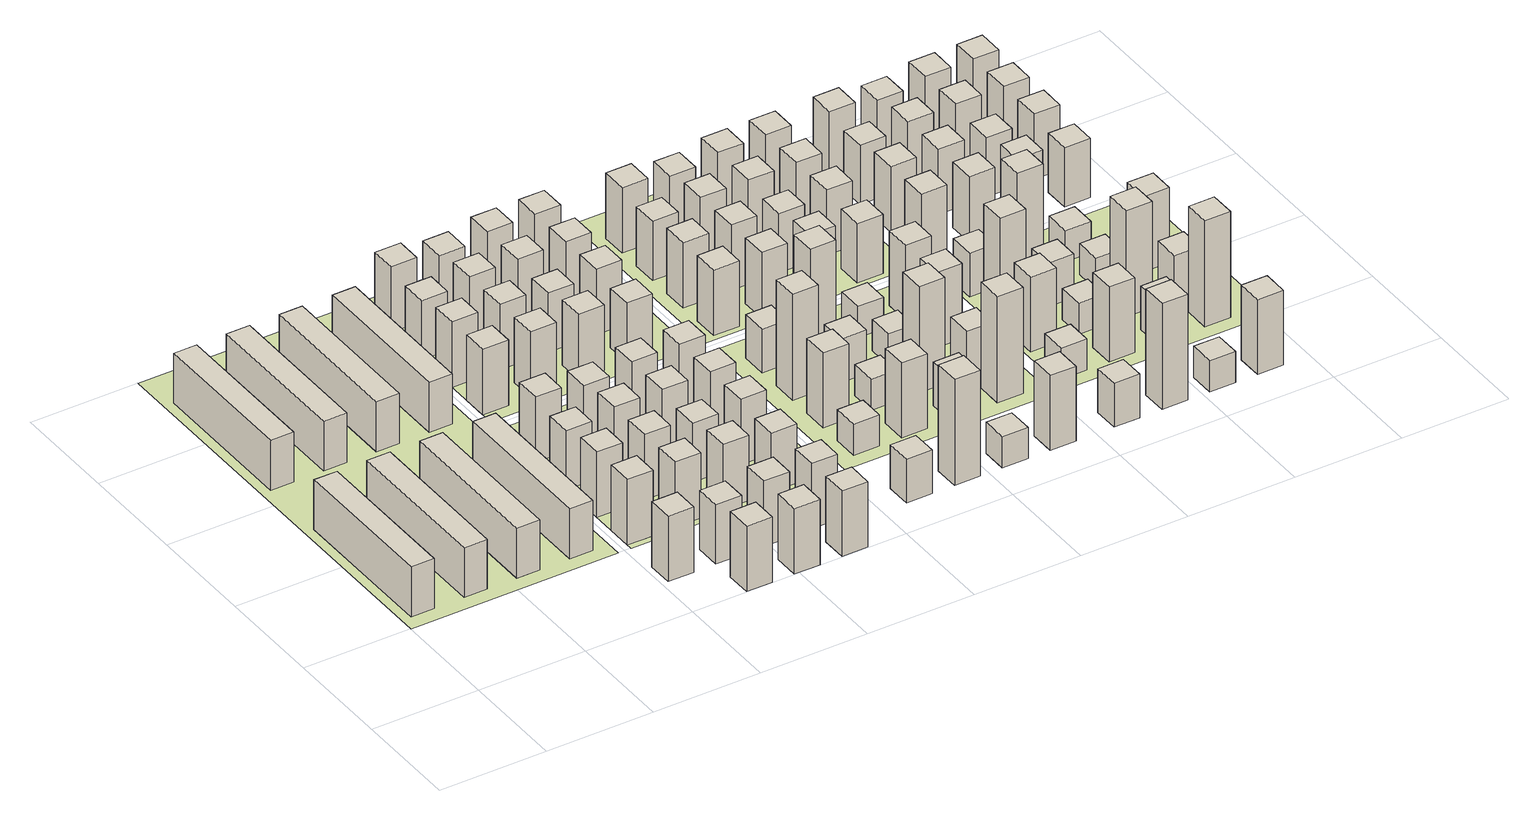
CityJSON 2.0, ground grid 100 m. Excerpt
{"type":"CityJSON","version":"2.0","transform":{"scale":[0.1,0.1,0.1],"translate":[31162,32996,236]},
"CityObjects":{
"building1":{"type":"Building","geometry":[{"type":"Solid","lod":"1","boundaries":[[[[0,1,2,3]],[[3,2,4,5]],[[0,6,7,1]],[[2,1,7,4]],[[5,4,7,6]],[[0,3,5,6]]]]}]},
"building2":{"type":"Building","geometry":[{"type":"Solid","lod":"1","boundaries":[[[[8,9,10,11]],[[11,10,12,13]],[[8,14,15,9]],[[10,9,15,12]],[[13,12,15,14]],[[8,11,13,14]]]]}]},
"building3":{"type":"Building","geometry":[{"type":"Solid","lod":"1","boundaries":[[[[16,17,18,19]],[[19,18,20,21]],[[16,22,23,17]],[[18,17,23,20]],[[21,20,23,22]],[[16,19,21,22]]]]}]},
"building4":{"type":"Building","geometry":[{"type":"Solid","lod":"1","boundaries":[[[[24,25,26,27]],[[27,26,28,29]],[[24,30,31,25]],[[26,25,31,28]],[[29,28,31,30]],[[24,27,29,30]]]]}]},
"building5":{"type":"Building","geometry":[{"type":"Solid","lod":"1","boundaries":[[[[32,33,34,35]],[[35,34,36,37]],[[32,38,39,33]],[[34,33,39,36]],[[37,36,39,38]],[[32,35,37,38]]]]}]},
"building6":{"type":"Building","geometry":[{"type":"Solid","lod":"1","boundaries":[[[[40,41,42,43]],[[43,42,44,45]],[[40,46,47,41]],[[42,41,47,44]],[[45,44,47,46]],[[40,43,45,46]]]]}]},
"building7":{"type":"Building","geometry":[{"type":"Solid","lod":"1","boundaries":[[[[48,49,50,51]],[[50,49,52,53]],[[54,55,48,51]],[[48,55,52,49]],[[54,53,52,55]],[[54,51,50,53]]]]}]},
"building8":{"type":"Building","geometry":[{"type":"Solid","lod":"1","boundaries":[[[[56,57,58,59]],[[59,58,60,61]],[[56,62,63,57]],[[58,57,63,60]],[[61,60,63,62]],[[56,59,61,62]]]]}]},
"building9":{"type":"Building","geometry":[{"type":"Solid","lod":"1","boundaries":[[[[64,65,66,67]],[[68,69,66,65]],[[70,71,64,67]],[[64,71,68,65]],[[68,71,70,69]],[[70,67,66,69]]]]}]},
"building10":{"type":"Building","geometry":[{"type":"Solid","lod":"1","boundaries":[[[[72,73,74,75]],[[74,73,76,77]],[[78,79,72,75]],[[72,79,76,73]],[[78,77,76,79]],[[78,75,74,77]]]]}]},
"building11":{"type":"Building","geometry":[{"type":"Solid","lod":"1","boundaries":[[[[80,81,82,83]],[[82,81,84,85]],[[86,87,80,83]],[[80,87,84,81]],[[86,85,84,87]],[[86,83,82,85]]]]}]},
"building12":{"type":"Building","geometry":[{"type":"Solid","lod":"1","boundaries":[[[[88,89,90,91]],[[92,93,90,89]],[[94,95,88,91]],[[88,95,92,89]],[[92,95,94,93]],[[94,91,90,93]]]]}]},
"building13":{"type":"Building","geometry":[{"type":"Solid","lod":"1","boundaries":[[[[96,97,98,99]],[[100,101,98,97]],[[102,103,96,99]],[[96,103,100,97]],[[100,103,102,101]],[[102,99,98,101]]]]}]},
"building14":{"type":"Building","geometry":[{"type":"Solid","lod":"1","boundaries":[[[[104,105,106,107]],[[107,106,108,109]],[[104,110,111,105]],[[106,105,111,108]],[[109,108,111,110]],[[104,107,109,110]]]]}]},
"building15":{"type":"Building","geometry":[{"type":"Solid","lod":"1","boundaries":[[[[112,113,114,115]],[[114,113,116,117]],[[118,119,112,115]],[[112,119,116,113]],[[118,117,116,119]],[[118,115,114,117]]]]}]},
"building16":{"type":"Building","geometry":[{"type":"Solid","lod":"1","boundaries":[[[[120,121,122,123]],[[122,121,124,125]],[[126,127,120,123]],[[120,127,124,121]],[[126,125,124,127]],[[126,123,122,125]]]]}]},
"building17":{"type":"Building","geometry":[{"type":"Solid","lod":"1","boundaries":[[[[128,129,130,131]],[[132,133,130,129]],[[134,135,128,131]],[[128,135,132,129]],[[132,135,134,133]],[[134,131,130,133]]]]}]},
"building18":{"type":"Building","geometry":[{"type":"Solid","lod":"1","boundaries":[[[[136,137,138,139]],[[140,141,138,137]],[[142,143,136,139]],[[136,143,140,137]],[[140,143,142,141]],[[142,139,138,141]]]]}]},
"building19":{"type":"Building","geometry":[{"type":"Solid","lod":"1","boundaries":[[[[144,145,146,147]],[[148,149,146,145]],[[150,151,144,147]],[[144,151,148,145]],[[148,151,150,149]],[[150,147,146,149]]]]}]},
"building20":{"type":"Building","geometry":[{"type":"Solid","lod":"1","boundaries":[[[[152,153,154,155]],[[154,153,156,157]],[[158,159,152,155]],[[152,159,156,153]],[[158,157,156,159]],[[158,155,154,157]]]]}]},
"building21":{"type":"Building","geometry":[{"type":"Solid","lod":"1","boundaries":[[[[160,161,162,163]],[[164,165,162,161]],[[166,167,160,163]],[[160,167,164,161]],[[164,167,166,165]],[[166,163,162,165]]]]}]},
"building22":{"type":"Building","geometry":[{"type":"Solid","lod":"1","boundaries":[[[[168,169,170,171]],[[170,169,172,173]],[[174,175,168,171]],[[168,175,172,169]],[[174,173,172,175]],[[174,171,170,173]]]]}]},
"building23":{"type":"Building","geometry":[{"type":"Solid","lod":"1","boundaries":[[[[176,177,178,179]],[[180,181,178,177]],[[182,183,176,179]],[[176,183,180,177]],[[180,183,182,181]],[[182,179,178,181]]]]}]},
"building24":{"type":"Building","geometry":[{"type":"Solid","lod":"1","boundaries":[[[[184,185,186,187]],[[186,185,188,189]],[[190,191,184,187]],[[184,191,188,185]],[[190,189,188,191]],[[190,187,186,189]]]]}]},
"building25":{"type":"Building","geometry":[{"type":"Solid","lod":"1","boundaries":[[[[192,193,194,195]],[[196,197,194,193]],[[198,199,192,195]],[[192,199,196,193]],[[196,199,198,197]],[[198,195,194,197]]]]}]},
"building26":{"type":"Building","geometry":[{"type":"Solid","lod":"1","boundaries":[[[[200,201,202,203]],[[204,205,202,201]],[[206,207,200,203]],[[200,207,204,201]],[[204,207,206,205]],[[206,203,202,205]]]]}]},
"building27":{"type":"Building","geometry":[{"type":"Solid","lod":"1","boundaries":[[[[208,209,210,211]],[[210,209,212,213]],[[214,215,208,211]],[[208,215,212,209]],[[214,213,212,215]],[[214,211,210,213]]]]}]},
"building28":{"type":"Building","geometry":[{"type":"Solid","lod":"1","boundaries":[[[[216,217,218,219]],[[218,217,220,221]],[[222,223,216,219]],[[216,223,220,217]],[[222,221,220,223]],[[222,219,218,221]]]]}]},
"building29":{"type":"Building","geometry":[{"type":"Solid","lod":"1","boundaries":[[[[224,225,226,227]],[[226,225,228,229]],[[230,231,224,227]],[[224,231,228,225]],[[230,229,228,231]],[[230,227,226,229]]]]}]},
"building30":{"type":"Building","geometry":[{"type":"Solid","lod":"1","boundaries":[[[[232,233,234,235]],[[236,237,234,233]],[[238,239,232,235]],[[232,239,236,233]],[[236,239,238,237]],[[238,235,234,237]]]]}]},
"building31":{"type":"Building","geometry":[{"type":"Solid","lod":"1","boundaries":[[[[240,241,242,243]],[[242,241,244,245]],[[246,247,240,243]],[[240,247,244,241]],[[246,245,244,247]],[[246,243,242,245]]]]}]},
"building32":{"type":"Building","geometry":[{"type":"Solid","lod":"1","boundaries":[[[[248,249,250,251]],[[252,253,250,249]],[[254,255,248,251]],[[248,255,252,249]],[[252,255,254,253]],[[254,251,250,253]]]]}]},
"building33":{"type":"Building","geometry":[{"type":"Solid","lod":"1","boundaries":[[[[256,257,258,259]],[[260,261,258,257]],[[262,263,256,259]],[[256,263,260,257]],[[260,263,262,261]],[[262,259,258,261]]]]}]},
"building34":{"type":"Building","geometry":[{"type":"Solid","lod":"1","boundaries":[[[[264,265,266,267]],[[268,269,266,265]],[[270,271,264,267]],[[264,271,268,265]],[[268,271,270,269]],[[270,267,266,269]]]]}]},
"building35":{"type":"Building","geometry":[{"type":"Solid","lod":"1","boundaries":[[[[272,273,274,275]],[[274,273,276,277]],[[278,279,272,275]],[[272,279,276,273]],[[278,277,276,279]],[[278,275,274,277]]]]}]},
"building36":{"type":"Building","geometry":[{"type":"Solid","lod":"1","boundaries":[[[[280,281,282,283]],[[282,281,284,285]],[[286,287,280,283]],[[280,287,284,281]],[[286,285,284,287]],[[286,283,282,285]]]]}]},
"building37":{"type":"Building","geometry":[{"type":"Solid","lod":"1","boundaries":[[[[288,289,290,291]],[[292,293,290,289]],[[294,295,288,291]],[[288,295,292,289]],[[292,295,294,293]],[[294,291,290,293]]]]}]},
"building38":{"type":"Building","geometry":[{"type":"Solid","lod":"1","boundaries":[[[[296,297,298,299]],[[298,297,300,301]],[[302,303,296,299]],[[296,303,300,297]],[[302,301,300,303]],[[302,299,298,301]]]]}]},
"building39":{"type":"Building","geometry":[{"type":"Solid","lod":"1","boundaries":[[[[304,305,306,307]],[[306,305,308,309]],[[310,311,304,307]],[[304,311,308,305]],[[310,309,308,311]],[[310,307,306,309]]]]}]},
"building40":{"type":"Building","geometry":[{"type":"Solid","lod":"1","boundaries":[[[[312,313,314,315]],[[316,317,314,313]],[[318,319,312,315]],[[312,319,316,313]],[[316,319,318,317]],[[318,315,314,317]]]]}]},
"building41":{"type":"Building","geometry":[{"type":"Solid","lod":"1","boundaries":[[[[320,321,322,323]],[[322,321,324,325]],[[326,327,320,323]],[[320,327,324,321]],[[326,325,324,327]],[[326,323,322,325]]]]}]},
"building42":{"type":"Building","geometry":[{"type":"Solid","lod":"1","boundaries":[[[[328,329,330,331]],[[332,333,330,329]],[[334,335,328,331]],[[328,335,332,329]],[[332,335,334,333]],[[334,331,330,333]]]]}]},
"building43":{"type":"Building","geometry":[{"type":"Solid","lod":"1","boundaries":[[[[336,337,338,339]],[[340,341,338,337]],[[342,343,336,339]],[[336,343,340,337]],[[340,343,342,341]],[[342,339,338,341]]]]}]},
"building44":{"type":"Building","geometry":[{"type":"Solid","lod":"1","boundaries":[[[[344,345,346,347]],[[346,345,348,349]],[[350,351,344,347]],[[344,351,348,345]],[[350,349,348,351]],[[350,347,346,349]]]]}]},
"building45":{"type":"Building","geometry":[{"type":"Solid","lod":"1","boundaries":[[[[352,353,354,355]],[[356,357,354,353]],[[358,359,352,355]],[[352,359,356,353]],[[356,359,358,357]],[[358,355,354,357]]]]}]},
"building46":{"type":"Building","geometry":[{"type":"Solid","lod":"1","boundaries":[[[[360,361,362,363]],[[362,361,364,365]],[[366,367,360,363]],[[360,367,364,361]],[[366,365,364,367]],[[366,363,362,365]]]]}]},
"building47":{"type":"Building","geometry":[{"type":"Solid","lod":"1","boundaries":[[[[368,369,370,371]],[[372,373,370,369]],[[374,375,368,371]],[[368,375,372,369]],[[372,375,374,373]],[[374,371,370,373]]]]}]},
"building48":{"type":"Building","geometry":[{"type":"Solid","lod":"1","boundaries":[[[[376,377,378,379]],[[378,377,380,381]],[[382,383,376,379]],[[376,383,380,377]],[[382,381,380,383]],[[382,379,378,381]]]]}]},
"building49":{"type":"Building","geometry":[{"type":"Solid","lod":"1","boundaries":[[[[384,385,386,387]],[[386,385,388,389]],[[390,391,384,387]],[[384,391,388,385]],[[390,389,388,391]],[[390,387,386,389]]]]}]},
"building50":{"type":"Building","geometry":[{"type":"Solid","lod":"1","boundaries":[[[[392,393,394,395]],[[394,393,396,397]],[[398,399,392,395]],[[392,399,396,393]],[[398,397,396,399]],[[398,395,394,397]]]]}]},
"building51":{"type":"Building","geometry":[{"type":"Solid","lod":"1","boundaries":[[[[400,401,402,403]],[[404,405,402,401]],[[406,407,400,403]],[[400,407,404,401]],[[404,407,406,405]],[[406,403,402,405]]]]}]},
"building52":{"type":"Building","geometry":[{"type":"Solid","lod":"1","boundaries":[[[[408,409,410,411]],[[412,413,410,409]],[[414,415,408,411]],[[408,415,412,409]],[[412,415,414,413]],[[414,411,410,413]]]]}]},
"building53":{"type":"Building","geometry":[{"type":"Solid","lod":"1","boundaries":[[[[416,417,418,419]],[[418,417,420,421]],[[422,423,416,419]],[[416,423,420,417]],[[422,421,420,423]],[[422,419,418,421]]]]}]},
"building54":{"type":"Building","geometry":[{"type":"Solid","lod":"1","boundaries":[[[[424,425,426,427]],[[426,425,428,429]],[[430,431,424,427]],[[424,431,428,425]],[[430,429,428,431]],[[430,427,426,429]]]]}]},
"building55":{"type":"Building","geometry":[{"type":"Solid","lod":"1","boundaries":[[[[432,433,434,435]],[[436,437,434,433]],[[438,439,432,435]],[[432,439,436,433]],[[436,439,438,437]],[[438,435,434,437]]]]}]},
"building56":{"type":"Building","geometry":[{"type":"Solid","lod":"1","boundaries":[[[[440,441,442,443]],[[444,445,442,441]],[[446,447,440,443]],[[440,447,444,441]],[[444,447,446,445]],[[446,443,442,445]]]]}]},
"building57":{"type":"Building","geometry":[{"type":"Solid","lod":"1","boundaries":[[[[448,449,450,451]],[[452,453,450,449]],[[454,455,448,451]],[[448,455,452,449]],[[452,455,454,453]],[[454,451,450,453]]]]}]},
"building58":{"type":"Building","geometry":[{"type":"Solid","lod":"1","boundaries":[[[[456,457,458,459]],[[458,457,460,461]],[[462,463,456,459]],[[456,463,460,457]],[[462,461,460,463]],[[462,459,458,461]]]]}]},
"building59":{"type":"Building","geometry":[{"type":"Solid","lod":"1","boundaries":[[[[464,465,466,467]],[[466,465,468,469]],[[470,471,464,467]],[[464,471,468,465]],[[470,469,468,471]],[[470,467,466,469]]]]}]},
"building60":{"type":"Building","geometry":[{"type":"Solid","lod":"1","boundaries":[[[[472,473,474,475]],[[476,477,474,473]],[[478,479,472,475]],[[472,479,476,473]],[[476,479,478,477]],[[478,475,474,477]]]]}]},
"building61":{"type":"Building","geometry":[{"type":"Solid","lod":"1","boundaries":[[[[480,481,482,483]],[[484,485,482,481]],[[486,487,480,483]],[[480,487,484,481]],[[484,487,486,485]],[[486,483,482,485]]]]}]},
"building62":{"type":"Building","geometry":[{"type":"Solid","lod":"1","boundaries":[[[[488,489,490,491]],[[490,489,492,493]],[[494,495,488,491]],[[488,495,492,489]],[[494,493,492,495]],[[494,491,490,493]]]]}]},
"building63":{"type":"Building","geometry":[{"type":"Solid","lod":"1","boundaries":[[[[496,497,498,499]],[[498,497,500,501]],[[502,503,496,499]],[[496,503,500,497]],[[502,501,500,503]],[[502,499,498,501]]]]}]},
"building64":{"type":"Building","geometry":[{"type":"Solid","lod":"1","boundaries":[[[[504,505,506,507]],[[506,505,508,509]],[[510,511,504,507]],[[504,511,508,505]],[[510,509,508,511]],[[510,507,506,509]]]]}]},
"building65":{"type":"Building","geometry":[{"type":"Solid","lod":"1","boundaries":[[[[512,513,514,515]],[[516,517,514,513]],[[518,519,512,515]],[[512,519,516,513]],[[516,519,518,517]],[[518,515,514,517]]]]}]},
"building66":{"type":"Building","geometry":[{"type":"Solid","lod":"1","boundaries":[[[[520,521,522,523]],[[522,521,524,525]],[[526,527,520,523]],[[520,527,524,521]],[[526,525,524,527]],[[526,523,522,525]]]]}]},
"building67":{"type":"Building","geometry":[{"type":"Solid","lod":"1","boundaries":[[[[528,529,530,531]],[[532,533,530,529]],[[534,535,528,531]],[[528,535,532,529]],[[532,535,534,533]],[[534,531,530,533]]]]}]},
"building68":{"type":"Building","geometry":[{"type":"Solid","lod":"1","boundaries":[[[[536,537,538,539]],[[540,541,538,537]],[[542,543,536,539]],[[536,543,540,537]],[[540,543,542,541]],[[542,539,538,541]]]]}]},
"building69":{"type":"Building","geometry":[{"type":"Solid","lod":"1","boundaries":[[[[544,545,546,547]],[[546,545,548,549]],[[550,551,544,547]],[[544,551,548,545]],[[550,549,548,551]],[[550,547,546,549]]]]}]},
"building70":{"type":"Building","geometry":[{"type":"Solid","lod":"1","boundaries":[[[[552,553,554,555]],[[556,557,554,553]],[[558,559,552,555]],[[552,559,556,553]],[[556,559,558,557]],[[558,555,554,557]]]]}]},
"building71":{"type":"Building","geometry":[{"type":"Solid","lod":"1","boundaries":[[[[560,561,562,563]],[[564,565,562,561]],[[566,567,560,563]],[[560,567,564,561]],[[564,567,566,565]],[[566,563,562,565]]]]}]},
"building72":{"type":"Building","geometry":[{"type":"Solid","lod":"1","boundaries":[[[[568,569,570,571]],[[572,573,570,569]],[[574,575,568,571]],[[568,575,572,569]],[[572,575,574,573]],[[574,571,570,573]]]]}]},
"building73":{"type":"Building","geometry":[{"type":"Solid","lod":"1","boundaries":[[[[576,577,578,579]],[[578,577,580,581]],[[582,583,576,579]],[[576,583,580,577]],[[582,581,580,583]],[[582,579,578,581]]]]}]},
"building74":{"type":"Building","geometry":[{"type":"Solid","lod":"1","boundaries":[[[[584,585,586,587]],[[586,585,588,589]],[[590,591,584,587]],[[584,591,588,585]],[[590,589,588,591]],[[590,587,586,589]]]]}]},
"building75":{"type":"Building","geometry":[{"type":"Solid","lod":"1","boundaries":[[[[592,593,594,595]],[[596,597,594,593]],[[598,599,592,595]],[[592,599,596,593]],[[596,599,598,597]],[[598,595,594,597]]]]}]},
"building76":{"type":"Building","geometry":[{"type":"Solid","lod":"1","boundaries":[[[[600,601,602,603]],[[602,601,604,605]],[[606,607,600,603]],[[600,607,604,601]],[[606,605,604,607]],[[606,603,602,605]]]]}]},
"building77":{"type":"Building","geometry":[{"type":"Solid","lod":"1","boundaries":[[[[608,609,610,611]],[[610,609,612,613]],[[614,615,608,611]],[[608,615,612,609]],[[614,613,612,615]],[[614,611,610,613]]]]}]},
"building78":{"type":"Building","geometry":[{"type":"Solid","lod":"1","boundaries":[[[[616,617,618,619]],[[620,621,618,617]],[[622,623,616,619]],[[616,623,620,617]],[[620,623,622,621]],[[622,619,618,621]]]]}]},
"building79":{"type":"Building","geometry":[{"type":"Solid","lod":"1","boundaries":[[[[624,625,626,627]],[[626,625,628,629]],[[630,631,624,627]],[[624,631,628,625]],[[630,629,628,631]],[[630,627,626,629]]]]}]},
"building80":{"type":"Building","geometry":[{"type":"Solid","lod":"1","boundaries":[[[[632,633,634,635]],[[636,637,634,633]],[[638,639,632,635]],[[632,639,636,633]],[[636,639,638,637]],[[638,635,634,637]]]]}]},
"building81":{"type":"Building","geometry":[{"type":"Solid","lod":"1","boundaries":[[[[640,641,642,643]],[[644,645,642,641]],[[646,647,640,643]],[[640,647,644,641]],[[644,647,646,645]],[[646,643,642,645]]]]}]},
"building82":{"type":"Building","geometry":[{"type":"Solid","lod":"1","boundaries":[[[[648,649,650,651]],[[652,653,650,649]],[[654,655,648,651]],[[648,655,652,649]],[[652,655,654,653]],[[654,651,650,653]]]]}]},
"building83":{"type":"Building","geometry":[{"type":"Solid","lod":"1","boundaries":[[[[656,657,658,659]],[[658,657,660,661]],[[662,663,656,659]],[[656,663,660,657]],[[662,661,660,663]],[[662,659,658,661]]]]}]},
"building84":{"type":"Building","geometry":[{"type":"Solid","lod":"1","boundaries":[[[[664,665,666,667]],[[666,665,668,669]],[[670,671,664,667]],[[664,671,668,665]],[[670,669,668,671]],[[670,667,666,669]]]]}]},
"building85":{"type":"Building","geometry":[{"type":"Solid","lod":"1","boundaries":[[[[672,673,674,675]],[[676,677,674,673]],[[678,679,672,675]],[[672,679,676,673]],[[676,679,678,677]],[[678,675,674,677]]]]}]},
"building86":{"type":"Building","geometry":[{"type":"Solid","lod":"1","boundaries":[[[[680,681,682,683]],[[682,681,684,685]],[[686,687,680,683]],[[680,687,684,681]],[[686,685,684,687]],[[686,683,682,685]]]]}]},
"building87":{"type":"Building","geometry":[{"type":"Solid","lod":"1","boundaries":[[[[688,689,690,691]],[[692,693,690,689]],[[694,695,688,691]],[[688,695,692,689]],[[692,695,694,693]],[[694,691,690,693]]]]}]},
"building88":{"type":"Building","geometry":[{"type":"Solid","lod":"1","boundaries":[[[[696,697,698,699]],[[698,697,700,701]],[[702,703,696,699]],[[696,703,700,697]],[[702,701,700,703]],[[702,699,698,701]]]]}]},
"building89":{"type":"Building","geometry":[{"type":"Solid","lod":"1","boundaries":[[[[704,705,706,707]],[[706,705,708,709]],[[710,711,704,707]],[[704,711,708,705]],[[710,709,708,711]],[[710,707,706,709]]]]}]},
"building90":{"type":"Building","geometry":[{"type":"Solid","lod":"1","boundaries":[[[[712,713,714,715]],[[714,713,716,717]],[[718,719,712,715]],[[712,719,716,713]],[[718,717,716,719]],[[718,715,714,717]]]]}]},
"building91":{"type":"Building","geometry":[{"type":"Solid","lod":"1","boundaries":[[[[720,721,722,723]],[[724,725,722,721]],[[726,727,720,723]],[[720,727,724,721]],[[724,727,726,725]],[[726,723,722,725]]]]}]},
"building92":{"type":"Building","geometry":[{"type":"Solid","lod":"1","boundaries":[[[[728,729,730,731]],[[732,733,730,729]],[[734,735,728,731]],[[728,735,732,729]],[[732,735,734,733]],[[734,731,730,733]]]]}]},
"building93":{"type":"Building","geometry":[{"type":"Solid","lod":"1","boundaries":[[[[736,737,738,739]],[[740,741,738,737]],[[742,743,736,739]],[[736,743,740,737]],[[740,743,742,741]],[[742,739,738,741]]]]}]},
"building94":{"type":"Building","geometry":[{"type":"Solid","lod":"1","boundaries":[[[[744,745,746,747]],[[746,745,748,749]],[[750,751,744,747]],[[744,751,748,745]],[[750,749,748,751]],[[750,747,746,749]]]]}]},
"building95":{"type":"Building","geometry":[{"type":"Solid","lod":"1","boundaries":[[[[752,753,754,755]],[[754,753,756,757]],[[758,759,752,755]],[[752,759,756,753]],[[758,757,756,759]],[[758,755,754,757]]]]}]},
"building96":{"type":"Building","geometry":[{"type":"Solid","lod":"1","boundaries":[[[[760,761,762,763]],[[764,765,762,761]],[[766,767,760,763]],[[760,767,764,761]],[[764,767,766,765]],[[766,763,762,765]]]]}]},
"building97":{"type":"Building","geometry":[{"type":"Solid","lod":"1","boundaries":[[[[768,769,770,771]],[[772,773,770,769]],[[774,775,768,771]],[[768,775,772,769]],[[772,775,774,773]],[[774,771,770,773]]]]}]},
"building98":{"type":"Building","geometry":[{"type":"Solid","lod":"1","boundaries":[[[[776,777,778,779]],[[778,777,780,781]],[[782,783,776,779]],[[776,783,780,777]],[[782,781,780,783]],[[782,779,778,781]]]]}]},
"building99":{"type":"Building","geometry":[{"type":"Solid","lod":"1","boundaries":[[[[784,785,786,787]],[[786,785,788,789]],[[790,791,784,787]],[[784,791,788,785]],[[790,789,788,791]],[[790,787,786,789]]]]}]},
"building100":{"type":"Building","geometry":[{"type":"Solid","lod":"1","boundaries":[[[[792,793,794,795]],[[794,793,796,797]],[[798,799,792,795]],[[792,799,796,793]],[[798,797,796,799]],[[798,795,794,797]]]]}]},
"building101":{"type":"Building","geometry":[{"type":"Solid","lod":"1","boundaries":[[[[800,801,802,803]],[[804,805,802,801]],[[806,807,800,803]],[[800,807,804,801]],[[804,807,806,805]],[[806,803,802,805]]]]}]},
"building102":{"type":"Building","geometry":[{"type":"Solid","lod":"1","boundaries":[[[[808,809,810,811]],[[810,809,812,813]],[[814,815,808,811]],[[808,815,812,809]],[[814,813,812,815]],[[814,811,810,813]]]]}]},
"building103":{"type":"Building","geometry":[{"type":"Solid","lod":"1","boundaries":[[[[816,817,818,819]],[[820,821,818,817]],[[822,823,816,819]],[[816,823,820,817]],[[820,823,822,821]],[[822,819,818,821]]]]}]},
"building104":{"type":"Building","geometry":[{"type":"Solid","lod":"1","boundaries":[[[[824,825,826,827]],[[828,829,826,825]],[[830,831,824,827]],[[824,831,828,825]],[[828,831,830,829]],[[830,827,826,829]]]]}]},
"building105":{"type":"Building","geometry":[{"type":"Solid","lod":"1","boundaries":[[[[832,833,834,835]],[[834,833,836,837]],[[838,839,832,835]],[[832,839,836,833]],[[838,837,836,839]],[[838,835,834,837]]]]}]},
"building106":{"type":"Building","geometry":[{"type":"Solid","lod":"1","boundaries":[[[[840,841,842,843]],[[844,845,842,841]],[[846,847,840,843]],[[840,847,844,841]],[[844,847,846,845]],[[846,843,842,845]]]]}]},
"building107":{"type":"Building","geometry":[{"type":"Solid","lod":"1","boundaries":[[[[848,849,850,851]],[[852,853,850,849]],[[854,855,848,851]],[[848,855,852,849]],[[852,855,854,853]],[[854,851,850,853]]]]}]},
"building108":{"type":"Building","geometry":[{"type":"Solid","lod":"1","boundaries":[[[[856,857,858,859]],[[860,861,858,857]],[[862,863,856,859]],[[856,863,860,857]],[[860,863,862,861]],[[862,859,858,861]]]]}]},
"building109":{"type":"Building","geometry":[{"type":"Solid","lod":"1","boundaries":[[[[864,865,866,867]],[[866,865,868,869]],[[870,871,864,867]],[[864,871,868,865]],[[870,869,868,871]],[[870,867,866,869]]]]}]},
"building110":{"type":"Building","geometry":[{"type":"Solid","lod":"1","boundaries":[[[[872,873,874,875]],[[874,873,876,877]],[[878,879,872,875]],[[872,879,876,873]],[[878,877,876,879]],[[878,875,874,877]]]]}]},
"building111":{"type":"Building","geometry":[{"type":"Solid","lod":"1","boundaries":[[[[880,881,882,883]],[[884,885,882,881]],[[886,887,880,883]],[[880,887,884,881]],[[884,887,886,885]],[[886,883,882,885]]]]}]},
"building112":{"type":"Building","geometry":[{"type":"Solid","lod":"1","boundaries":[[[[888,889,890,891]],[[890,889,892,893]],[[894,895,888,891]],[[888,895,892,889]],[[894,893,892,895]],[[894,891,890,893]]]]}]},
"building113":{"type":"Building","geometry":[{"type":"Solid","lod":"1","boundaries":[[[[896,897,898,899]],[[900,901,898,897]],[[902,903,896,899]],[[896,903,900,897]],[[900,903,902,901]],[[902,899,898,901]]]]}]},
"building114":{"type":"Building","geometry":[{"type":"Solid","lod":"1","boundaries":[[[[904,905,906,907]],[[908,909,906,905]],[[910,911,904,907]],[[904,911,908,905]],[[908,911,910,909]],[[910,907,906,909]]]]}]},
"building115":{"type":"Building","geometry":[{"type":"Solid","lod":"1","boundaries":[[[[912,913,914,915]],[[916,917,914,913]],[[918,919,912,915]],[[912,919,916,913]],[[916,919,918,917]],[[918,915,914,917]]]]}]},
"building116":{"type":"Building","geometry":[{"type":"Solid","lod":"1","boundaries":[[[[920,921,922,923]],[[922,921,924,925]],[[926,927,920,923]],[[920,927,924,921]],[[926,925,924,927]],[[926,923,922,925]]]]}]},
"building117":{"type":"Building","geometry":[{"type":"Solid","lod":"1","boundaries":[[[[928,929,930,931]],[[930,929,932,933]],[[934,935,928,931]],[[928,935,932,929]],[[934,933,932,935]],[[934,931,930,933]]]]}]},
"building118":{"type":"Building","geometry":[{"type":"Solid","lod":"1","boundaries":[[[[936,937,938,939]],[[938,937,940,941]],[[942,943,936,939]],[[936,943,940,937]],[[942,941,940,943]],[[942,939,938,941]]]]}]},
"landuse1":{"type":"LandUse","geometry":[{"type":"MultiSurface","lod":"1","boundaries":[[[944,945,946,947]]]}]},
"landuse2":{"type":"LandUse","attributes":{"name":"luse5"},"geometry":[{"type":"MultiSurface","lod":"1","boundaries":[[[948,949,950,951]]]}]},
"landuse3":{"type":"LandUse","geometry":[{"type":"MultiSurface","lod":"1","boundaries":[[[952,953,954,955]]]}]},
"landuse4":{"type":"LandUse","geometry":[{"type":"MultiSurface","lod":"1","boundaries":[[[956,957,958,959]]]}]},
"landuse5":{"type":"LandUse","attributes":{"name":"luse7"},"geometry":[{"type":"MultiSurface","lod":"1","boundaries":[[[960,961,962,963]]]}]},
"landuse6":{"type":"LandUse","geometry":[{"type":"MultiSurface","lod":"1","boundaries":[[[964,965,966,967]]]}]}
},
"vertices":[
[94,1131,482],[94,2555,482],[94,2555,2],[94,1131,2],[310,2555,2],[310,1131,2],[310,1131,482],[310,2555,482],
[589,1131,482],[589,2555,482],[589,2555,2],[589,1131,2],[805,2555,2],[805,1131,2],[805,1131,482],[805,2555,482],
[94,3191,482],[94,4615,482],[94,4615,2],[94,3191,2],[310,4615,2],[310,3191,2],[310,3191,482],[310,4615,482],
[1084,1131,482],[1084,2555,482],[1084,2555,2],[1084,1131,2],[1299,2555,2],[1299,1131,2],[1299,1131,482],[1299,2555,482],
[589,3191,482],[589,4615,482],[589,4615,2],[589,3191,2],[805,4615,2],[805,3191,2],[805,3191,482],[805,4615,482],
[1578,1131,482],[1578,2555,482],[1578,2555,2],[1578,1131,2],[1794,2555,2],[1794,1131,2],[1794,1131,482],[1794,2555,482],
[2063,690,632],[2063,690,2],[2063,450,2],[2063,450,632],[2303,690,2],[2303,450,2],[2303,450,632],[2303,690,632],
[1084,3191,482],[1084,4615,482],[1084,4615,2],[1084,3191,2],[1299,4615,2],[1299,3191,2],[1299,3191,482],[1299,4615,482],
[2063,1286,632],[2063,1286,2],[2063,1046,2],[2063,1046,632],[2303,1286,2],[2303,1046,2],[2303,1046,632],[2303,1286,632],
[2063,1734,632],[2063,1734,2],[2063,1494,2],[2063,1494,632],[2303,1734,2],[2303,1494,2],[2303,1494,632],[2303,1734,632],
[2511,242,632],[2511,242,2],[2511,2,2],[2511,2,632],[2751,242,2],[2751,2,2],[2751,2,632],[2751,242,632],
[2063,2182,572],[2063,2182,2],[2063,1942,2],[2063,1942,572],[2303,2182,2],[2303,1942,2],[2303,1942,572],[2303,2182,572],
[2511,690,572],[2511,690,2],[2511,450,2],[2511,450,572],[2751,690,2],[2751,450,2],[2751,450,572],[2751,690,572],
[1578,3191,482],[1578,4615,482],[1578,4615,2],[1578,3191,2],[1794,4615,2],[1794,3191,2],[1794,3191,482],[1794,4615,482],
[2063,2630,632],[2063,2630,2],[2063,2390,2],[2063,2390,632],[2303,2630,2],[2303,2390,2],[2303,2390,632],[2303,2630,632],
[2511,1286,632],[2511,1286,2],[2511,1046,2],[2511,1046,632],[2751,1286,2],[2751,1046,2],[2751,1046,632],[2751,1286,632],
[2511,1734,632],[2511,1734,2],[2511,1494,2],[2511,1494,632],[2751,1734,2],[2751,1494,2],[2751,1494,632],[2751,1734,632],
[2959,242,632],[2959,242,2],[2959,2,2],[2959,2,632],[3199,242,2],[3199,2,2],[3199,2,632],[3199,242,632],
[2063,3406,632],[2063,3406,2],[2063,3166,2],[2063,3166,632],[2303,3406,2],[2303,3166,2],[2303,3166,632],[2303,3406,632],
[2511,2182,632],[2511,2182,2],[2511,1942,2],[2511,1942,632],[2751,2182,2],[2751,1942,2],[2751,1942,632],[2751,2182,632],
[2959,690,632],[2959,690,2],[2959,450,2],[2959,450,632],[3199,690,2],[3199,450,2],[3199,450,632],[3199,690,632],
[2063,3854,632],[2063,3854,2],[2063,3614,2],[2063,3614,632],[2303,3854,2],[2303,3614,2],[2303,3614,632],[2303,3854,632],
[2511,2630,572],[2511,2630,2],[2511,2390,2],[2511,2390,572],[2751,2630,2],[2751,2390,2],[2751,2390,572],[2751,2630,572],
[2959,1286,632],[2959,1286,2],[2959,1046,2],[2959,1046,632],[3199,1286,2],[3199,1046,2],[3199,1046,632],[3199,1286,632],
[2063,4302,572],[2063,4302,2],[2063,4062,2],[2063,4062,572],[2303,4302,2],[2303,4062,2],[2303,4062,572],[2303,4302,572],
[2959,1734,572],[2959,1734,2],[2959,1494,2],[2959,1494,572],[3199,1734,2],[3199,1494,2],[3199,1494,572],[3199,1734,572],
[3407,242,632],[3407,242,2],[3407,2,2],[3407,2,632],[3647,242,2],[3647,2,2],[3647,2,632],[3647,242,632],
[2063,4750,632],[2063,4750,2],[2063,4510,2],[2063,4510,632],[2303,4750,2],[2303,4510,2],[2303,4510,632],[2303,4750,632],
[2511,3406,632],[2511,3406,2],[2511,3166,2],[2511,3166,632],[2751,3406,2],[2751,3166,2],[2751,3166,632],[2751,3406,632],
[2959,2182,632],[2959,2182,2],[2959,1942,2],[2959,1942,632],[3199,2182,2],[3199,1942,2],[3199,1942,632],[3199,2182,632],
[3407,690,632],[3407,690,2],[3407,450,2],[3407,450,632],[3647,690,2],[3647,450,2],[3647,450,632],[3647,690,632],
[2511,3854,632],[2511,3854,2],[2511,3614,2],[2511,3614,632],[2751,3854,2],[2751,3614,2],[2751,3614,632],[2751,3854,632],
[2959,2630,632],[2959,2630,2],[2959,2390,2],[2959,2390,632],[3199,2630,2],[3199,2390,2],[3199,2390,632],[3199,2630,632],
[3407,1286,572],[3407,1286,2],[3407,1046,2],[3407,1046,572],[3647,1286,2],[3647,1046,2],[3647,1046,572],[3647,1286,572],
[2511,4302,632],[2511,4302,2],[2511,4062,2],[2511,4062,632],[2751,4302,2],[2751,4062,2],[2751,4062,632],[2751,4302,632],
[3407,1734,632],[3407,1734,2],[3407,1494,2],[3407,1494,632],[3647,1734,2],[3647,1494,2],[3647,1494,632],[3647,1734,632],
[2511,4750,572],[2511,4750,2],[2511,4510,2],[2511,4510,572],[2751,4750,2],[2751,4510,2],[2751,4510,572],[2751,4750,572],
[2959,3406,632],[2959,3406,2],[2959,3166,2],[2959,3166,632],[3199,3406,2],[3199,3166,2],[3199,3166,632],[3199,3406,632],
[3407,2182,632],[3407,2182,2],[3407,1942,2],[3407,1942,632],[3647,2182,2],[3647,1942,2],[3647,1942,632],[3647,2182,632],
[2959,3854,572],[2959,3854,2],[2959,3614,2],[2959,3614,572],[3199,3854,2],[3199,3614,2],[3199,3614,572],[3199,3854,572],
[3407,2630,632],[3407,2630,2],[3407,2390,2],[3407,2390,632],[3647,2630,2],[3647,2390,2],[3647,2390,632],[3647,2630,632],
[2959,4302,632],[2959,4302,2],[2959,4062,2],[2959,4062,632],[3199,4302,2],[3199,4062,2],[3199,4062,632],[3199,4302,632],
[2959,4750,632],[2959,4750,2],[2959,4510,2],[2959,4510,632],[3199,4750,2],[3199,4510,2],[3199,4510,632],[3199,4750,632],
[4230,589,422],[4230,589,2],[4230,349,2],[4230,349,422],[4470,589,2],[4470,349,2],[4470,349,422],[4470,589,422],
[3407,3406,572],[3407,3406,2],[3407,3166,2],[3407,3166,572],[3647,3406,2],[3647,3166,2],[3647,3166,572],[3647,3406,572],
[3407,3854,632],[3407,3854,2],[3407,3614,2],[3407,3614,632],[3647,3854,2],[3647,3614,2],[3647,3614,632],[3647,3854,632],
[4230,1365,302],[4230,1365,2],[4230,1125,2],[4230,1125,302],[4470,1365,2],[4470,1125,2],[4470,1125,302],[4470,1365,302],
[3407,4302,632],[3407,4302,2],[3407,4062,2],[3407,4062,632],[3647,4302,2],[3647,4062,2],[3647,4062,632],[3647,4302,632],
[4230,1813,722],[4230,1813,2],[4230,1573,2],[4230,1573,722],[4470,1813,2],[4470,1573,2],[4470,1573,722],[4470,1813,722],
[3407,4750,632],[3407,4750,2],[3407,4510,2],[3407,4510,632],[3647,4750,2],[3647,4510,2],[3647,4510,632],[3647,4750,632],
[4678,589,1022],[4678,589,2],[4678,349,2],[4678,349,1022],[4918,589,2],[4918,349,2],[4918,349,1022],[4918,589,1022],
[4230,2261,1022],[4230,2261,2],[4230,2021,2],[4230,2021,1022],[4470,2261,2],[4470,2021,2],[4470,2021,1022],[4470,2261,1022],
[4230,2709,422],[4230,2709,2],[4230,2469,2],[4230,2469,422],[4470,2709,2],[4470,2469,2],[4470,2469,422],[4470,2709,422],
[4678,1365,722],[4678,1365,2],[4678,1125,2],[4678,1125,722],[4918,1365,2],[4918,1125,2],[4918,1125,722],[4918,1365,722],
[4183,3346,632],[4183,3346,2],[4183,3106,2],[4183,3106,632],[4423,3346,2],[4423,3106,2],[4423,3106,632],[4423,3346,632],
[4678,1813,302],[4678,1813,2],[4678,1573,2],[4678,1573,302],[4918,1813,2],[4918,1573,2],[4918,1573,302],[4918,1813,302],
[5126,589,302],[5126,589,2],[5126,349,2],[5126,349,302],[5366,589,2],[5366,349,2],[5366,349,302],[5366,589,302],
[4183,3794,632],[4183,3794,2],[4183,3554,2],[4183,3554,632],[4423,3794,2],[4423,3554,2],[4423,3554,632],[4423,3794,632],
[4678,2261,422],[4678,2261,2],[4678,2021,2],[4678,2021,422],[4918,2261,2],[4918,2021,2],[4918,2021,422],[4918,2261,422],
[4183,4242,572],[4183,4242,2],[4183,4002,2],[4183,4002,572],[4423,4242,2],[4423,4002,2],[4423,4002,572],[4423,4242,572],
[4678,2709,1022],[4678,2709,2],[4678,2469,2],[4678,2469,1022],[4918,2709,2],[4918,2469,2],[4918,2469,1022],[4918,2709,1022],
[5126,1365,422],[5126,1365,2],[5126,1125,2],[5126,1125,422],[5366,1365,2],[5366,1125,2],[5366,1125,422],[5366,1365,422],
[4183,4690,632],[4183,4690,2],[4183,4450,2],[4183,4450,632],[4423,4690,2],[4423,4450,2],[4423,4450,632],[4423,4690,632],
[4631,3346,632],[4631,3346,2],[4631,3106,2],[4631,3106,632],[4871,3346,2],[4871,3106,2],[4871,3106,632],[4871,3346,632],
[5126,1813,1022],[5126,1813,2],[5126,1573,2],[5126,1573,1022],[5366,1813,2],[5366,1573,2],[5366,1573,1022],[5366,1813,1022],
[5574,589,722],[5574,589,2],[5574,349,2],[5574,349,722],[5814,589,2],[5814,349,2],[5814,349,722],[5814,589,722],
[4631,3794,632],[4631,3794,2],[4631,3554,2],[4631,3554,632],[4871,3794,2],[4871,3554,2],[4871,3554,632],[4871,3794,632],
[5126,2261,302],[5126,2261,2],[5126,2021,2],[5126,2021,302],[5366,2261,2],[5366,2021,2],[5366,2021,302],[5366,2261,302],
[4631,4242,632],[4631,4242,2],[4631,4002,2],[4631,4002,632],[4871,4242,2],[4871,4002,2],[4871,4002,632],[4871,4242,632],
[5126,2709,302],[5126,2709,2],[5126,2469,2],[5126,2469,302],[5366,2709,2],[5366,2469,2],[5366,2469,302],[5366,2709,302],
[5574,1365,1022],[5574,1365,2],[5574,1125,2],[5574,1125,1022],[5814,1365,2],[5814,1125,2],[5814,1125,1022],[5814,1365,1022],
[4631,4690,572],[4631,4690,2],[4631,4450,2],[4631,4450,572],[4871,4690,2],[4871,4450,2],[4871,4450,572],[4871,4690,572],
[5079,3346,632],[5079,3346,2],[5079,3106,2],[5079,3106,632],[5319,3346,2],[5319,3106,2],[5319,3106,632],[5319,3346,632],
[5574,1813,422],[5574,1813,2],[5574,1573,2],[5574,1573,422],[5814,1813,2],[5814,1573,2],[5814,1573,422],[5814,1813,422],
[5079,3794,572],[5079,3794,2],[5079,3554,2],[5079,3554,572],[5319,3794,2],[5319,3554,2],[5319,3554,572],[5319,3794,572],
[5574,2261,722],[5574,2261,2],[5574,2021,2],[5574,2021,722],[5814,2261,2],[5814,2021,2],[5814,2021,722],[5814,2261,722],
[6170,589,422],[6170,589,2],[6170,349,2],[6170,349,422],[6410,589,2],[6410,349,2],[6410,349,422],[6410,589,422],
[5079,4242,632],[5079,4242,2],[5079,4002,2],[5079,4002,632],[5319,4242,2],[5319,4002,2],[5319,4002,632],[5319,4242,632],
[5574,2709,722],[5574,2709,2],[5574,2469,2],[5574,2469,722],[5814,2709,2],[5814,2469,2],[5814,2469,722],[5814,2709,722],
[5079,4690,632],[5079,4690,2],[5079,4450,2],[5079,4450,632],[5319,4690,2],[5319,4450,2],[5319,4450,632],[5319,4690,632],
[5527,3346,572],[5527,3346,2],[5527,3106,2],[5527,3106,572],[5767,3346,2],[5767,3106,2],[5767,3106,572],[5767,3346,572],
[6170,1365,302],[6170,1365,2],[6170,1125,2],[6170,1125,302],[6410,1365,2],[6410,1125,2],[6410,1125,302],[6410,1365,302],
[5527,3794,632],[5527,3794,2],[5527,3554,2],[5527,3554,632],[5767,3794,2],[5767,3554,2],[5767,3554,632],[5767,3794,632],
[6170,1813,722],[6170,1813,2],[6170,1573,2],[6170,1573,722],[6410,1813,2],[6410,1573,2],[6410,1573,722],[6410,1813,722],
[6618,589,1022],[6618,589,2],[6618,349,2],[6618,349,1022],[6858,589,2],[6858,349,2],[6858,349,1022],[6858,589,1022],
[5527,4242,632],[5527,4242,2],[5527,4002,2],[5527,4002,632],[5767,4242,2],[5767,4002,2],[5767,4002,632],[5767,4242,632],
[6170,2261,1022],[6170,2261,2],[6170,2021,2],[6170,2021,1022],[6410,2261,2],[6410,2021,2],[6410,2021,1022],[6410,2261,1022],
[5527,4690,632],[5527,4690,2],[5527,4450,2],[5527,4450,632],[5767,4690,2],[5767,4450,2],[5767,4450,632],[5767,4690,632],
[6170,2709,422],[6170,2709,2],[6170,2469,2],[6170,2469,422],[6410,2709,2],[6410,2469,2],[6410,2469,422],[6410,2709,422],
[6618,1365,722],[6618,1365,2],[6618,1125,2],[6618,1125,722],[6858,1365,2],[6858,1125,2],[6858,1125,722],[6858,1365,722],
[6123,3346,632],[6123,3346,2],[6123,3106,2],[6123,3106,632],[6363,3346,2],[6363,3106,2],[6363,3106,632],[6363,3346,632],
[6618,1813,302],[6618,1813,2],[6618,1573,2],[6618,1573,302],[6858,1813,2],[6858,1573,2],[6858,1573,302],[6858,1813,302],
[7066,589,302],[7066,589,2],[7066,349,2],[7066,349,302],[7306,589,2],[7306,349,2],[7306,349,302],[7306,589,302],
[6123,3794,632],[6123,3794,2],[6123,3554,2],[6123,3554,632],[6363,3794,2],[6363,3554,2],[6363,3554,632],[6363,3794,632],
[6618,2261,422],[6618,2261,2],[6618,2021,2],[6618,2021,422],[6858,2261,2],[6858,2021,2],[6858,2021,422],[6858,2261,422],
[6123,4242,572],[6123,4242,2],[6123,4002,2],[6123,4002,572],[6363,4242,2],[6363,4002,2],[6363,4002,572],[6363,4242,572],
[6618,2709,1022],[6618,2709,2],[6618,2469,2],[6618,2469,1022],[6858,2709,2],[6858,2469,2],[6858,2469,1022],[6858,2709,1022],
[7066,1365,422],[7066,1365,2],[7066,1125,2],[7066,1125,422],[7306,1365,2],[7306,1125,2],[7306,1125,422],[7306,1365,422],
[6123,4690,632],[6123,4690,2],[6123,4450,2],[6123,4450,632],[6363,4690,2],[6363,4450,2],[6363,4450,632],[6363,4690,632],
[6571,3346,632],[6571,3346,2],[6571,3106,2],[6571,3106,632],[6811,3346,2],[6811,3106,2],[6811,3106,632],[6811,3346,632],
[7066,1813,1022],[7066,1813,2],[7066,1573,2],[7066,1573,1022],[7306,1813,2],[7306,1573,2],[7306,1573,1022],[7306,1813,1022],
[7514,589,722],[7514,589,2],[7514,349,2],[7514,349,722],[7754,589,2],[7754,349,2],[7754,349,722],[7754,589,722],
[6571,3794,632],[6571,3794,2],[6571,3554,2],[6571,3554,632],[6811,3794,2],[6811,3554,2],[6811,3554,632],[6811,3794,632],
[7066,2261,302],[7066,2261,2],[7066,2021,2],[7066,2021,302],[7306,2261,2],[7306,2021,2],[7306,2021,302],[7306,2261,302],
[6571,4242,632],[6571,4242,2],[6571,4002,2],[6571,4002,632],[6811,4242,2],[6811,4002,2],[6811,4002,632],[6811,4242,632],
[7066,2709,302],[7066,2709,2],[7066,2469,2],[7066,2469,302],[7306,2709,2],[7306,2469,2],[7306,2469,302],[7306,2709,302],
[7514,1365,1022],[7514,1365,2],[7514,1125,2],[7514,1125,1022],[7754,1365,2],[7754,1125,2],[7754,1125,1022],[7754,1365,1022],
[6571,4690,572],[6571,4690,2],[6571,4450,2],[6571,4450,572],[6811,4690,2],[6811,4450,2],[6811,4450,572],[6811,4690,572],
[7019,3346,632],[7019,3346,2],[7019,3106,2],[7019,3106,632],[7259,3346,2],[7259,3106,2],[7259,3106,632],[7259,3346,632],
[7514,1813,422],[7514,1813,2],[7514,1573,2],[7514,1573,422],[7754,1813,2],[7754,1573,2],[7754,1573,422],[7754,1813,422],
[7019,3794,572],[7019,3794,2],[7019,3554,2],[7019,3554,572],[7259,3794,2],[7259,3554,2],[7259,3554,572],[7259,3794,572],
[7514,2261,722],[7514,2261,2],[7514,2021,2],[7514,2021,722],[7754,2261,2],[7754,2021,2],[7754,2021,722],[7754,2261,722],
[7019,4242,632],[7019,4242,2],[7019,4002,2],[7019,4002,632],[7259,4242,2],[7259,4002,2],[7259,4002,632],[7259,4242,632],
[7019,4690,632],[7019,4690,2],[7019,4450,2],[7019,4450,632],[7259,4690,2],[7259,4450,2],[7259,4450,632],[7259,4690,632],
[7467,3346,572],[7467,3346,2],[7467,3106,2],[7467,3106,572],[7707,3346,2],[7707,3106,2],[7707,3106,572],[7707,3346,572],
[7467,3794,632],[7467,3794,2],[7467,3554,2],[7467,3554,632],[7707,3794,2],[7707,3554,2],[7707,3554,632],[7707,3794,632],
[7467,4242,632],[7467,4242,2],[7467,4002,2],[7467,4002,632],[7707,4242,2],[7707,4002,2],[7707,4002,632],[7707,4242,632],
[7467,4690,632],[7467,4690,2],[7467,4450,2],[7467,4450,632],[7707,4690,2],[7707,4450,2],[7707,4450,632],[7707,4690,632],
[5,4992,2],[5,992,2],[1945,992,2],[1945,4992,2],
[3945,992,2],[3945,2932,2],[2065,2932,2],[2065,992,2],
[3945,3052,2],[3945,4992,2],[2065,4992,2],[2065,3052,2],
[6005,992,2],[6005,2932,2],[4065,2932,2],[4065,992,2],
[6005,3052,2],[6005,4992,2],[4065,4992,2],[4065,3052,2],
[8065,992,2],[8065,2932,2],[6125,2932,2],[6125,992,2]
]}
